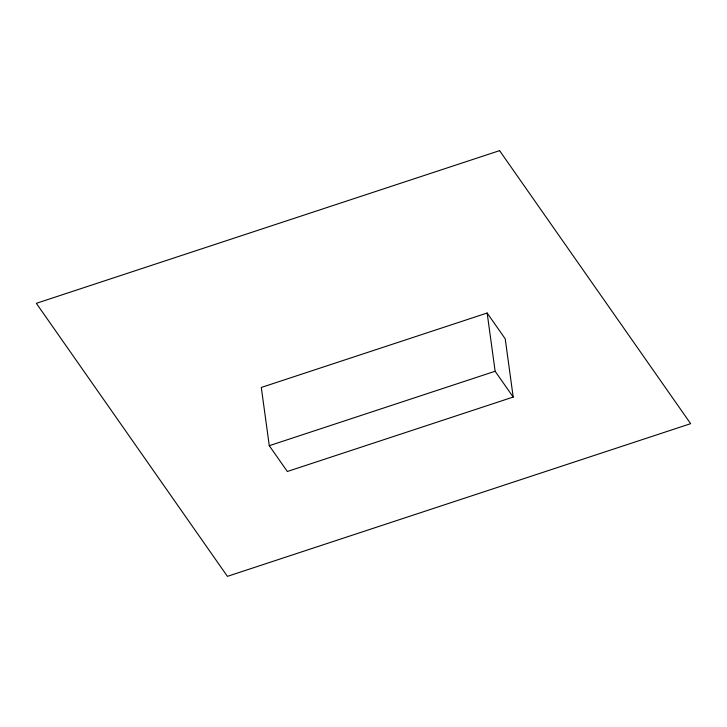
<?xml version="1.0" encoding="UTF-8"?>
<svg xmlns="http://www.w3.org/2000/svg" width="727" height="727" viewBox="0 0 727 727"><rect width="100%" height="100%" fill="white"/><g stroke="black" fill="none" stroke-linecap="round" stroke-linejoin="round"><path stroke-width="1.09" d="M487.154 313.019L261.302 387.455L269.281 445.696L287.338 471.496L513.198 397.06L505.22 338.827L487.154 313.019L495.132 371.252L513.198 397.06M269.281 445.696L495.132 371.252M499.585 150.643L36.35 303.323L227.415 576.357L690.65 423.677L499.585 150.643"/></g></svg>
